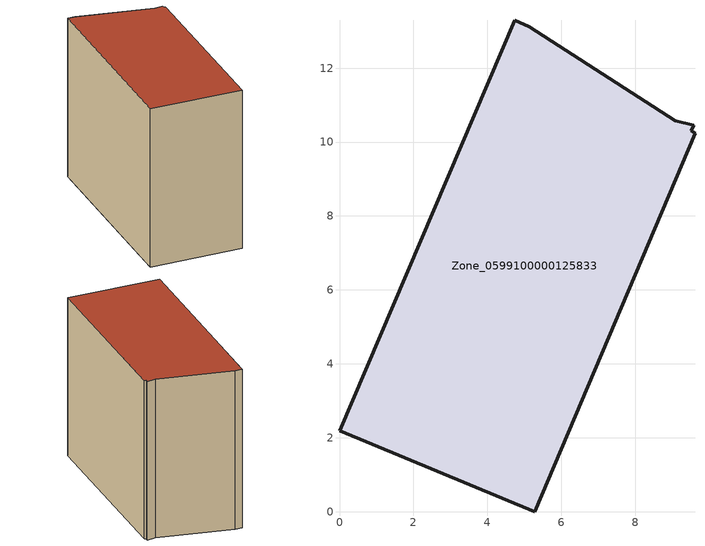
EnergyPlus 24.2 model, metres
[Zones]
Zone_0599100000125833
 floor ground (C_G): 9.09,10.58 9.58,10.45 9.52,10.3 9.62,10.24 5.29,0 0,2.19 4.74,13.29 5.13,13.13 z0
 wall outside (C_F): 0,2.19 5.29,0 9.62,10.24 9.52,10.3 9.58,10.45 9.09,10.58 5.13,13.13 4.74,13.29 0,2.19 z0:10.2
 roof outside (C_R): 9.58,10.45 9.09,10.58 5.13,13.13 4.74,13.29 0,2.19 5.29,0 9.62,10.24 9.52,10.3 z10.2
[BUILDING]
Pand.0599100000125833: North Axis=0; Terrain=City; Loads Convergence Tolerance Value=0.04; Temperature Convergence Tolerance Value=0.4; Solar Distribution=FullExterior; Maximum Number of Warmup Days=25; Minimum Number of Warmup Days=1
[Site:Location]
Rotterdam.The.Hague.AP_ZH_NLD Design_Conditions: Latitude=51.96; Longitude=4.45; Time Zone=1; Elevation=-4.5
[SITE:GROUNDTEMPERATURE:BUILDINGSURFACE]
18, 18, 18, 18, 18, 18, 18, 18, 18, 18, 18, 18
[MATERIAL] Thermal Absorptance=0.9; Solar Absorptance=0.7; Visible Absorptance=0.7
Name | Roughness | Thickness | Conductivity | Density | Specific Heat
G.TI.1946 | MediumSmooth | 0.15 | 1 | 540 | 1210
F.TI.1946 | Rough | 0.3 | 0.857143 | 1920 | 840
R.TI.1946 | MediumRough | 0.2 | 0.1 | 1500 | 1000
[CONSTRUCTION]
C_G: G.TI.1946
C_F: F.TI.1946
C_R: R.TI.1946
[ZONE]
Zone_0599100000125833: Type=1; Multiplier=1; Ceiling Height=Autocalculate; Volume=Autocalculate; Floor Area=autocalculate; Part of Total Floor Area=Yes
[ZONEINFILTRATION:DESIGNFLOWRATE]
Infil_Zone_0599100000125833: Zone or ZoneList or Space or SpaceList=Zone_0599100000125833; Schedule=AlwaysOn; Design Flow Rate Calculation Method=Flow/Area; Flow Rate per Floor Area=0.003; Constant Term Coefficient=1; Temperature Term Coefficient=0; Velocity Term Coefficient=0; Velocity Squared Term Coefficient=0
[HVACTEMPLATE:ZONE:IDEALLOADSAIRSYSTEM]
Zone_0599100000125833: Maximum Heating Supply Air Temperature=50; Minimum Cooling Supply Air Temperature=13; Maximum Heating Supply Air Humidity Ratio=0.0156; Minimum Cooling Supply Air Humidity Ratio=0.0077; Heating Limit=NoLimit; Cooling Limit=NoLimit; Dehumidification Control Type=ConstantSensibleHeatRatio; Cooling Sensible Heat Ratio=0.7; Dehumidification Setpoint=60; Humidification Control Type=None; Humidification Setpoint=30; Outdoor Air Method=None; Outdoor Air Flow Rate per Person=0.00944; Outdoor Air Flow Rate per Zone Floor Area=0; Outdoor Air Flow Rate per Zone=0; Demand Controlled Ventilation Type=None; Outdoor Air Economizer Type=NoEconomizer; Heat Recovery Type=None; Sensible Heat Recovery Effectiveness=0.7; Latent Heat Recovery Effectiveness=0.65
[ZONECONTROL:THERMOSTAT]
ThermostatControl_Zone_0599100000125833: Zone or ZoneList=Zone_0599100000125833; Control Type Schedule=DualSetpointControlType; Control 1=Thermostat_Zone_0599100000125833; Temperature Difference Between Cutout And Setpoint=0
[THERMOSTATSETPOINT:DUALSETPOINT]
Thermostat_Zone_0599100000125833: Heating Setpoint Temperature Schedule=HeatingSetpoint_Zone_0599100000125833; Cooling Setpoint Temperature Schedule=CoolingSetpoint_Zone_0599100000125833
[SCHEDULE:COMPACT]
HeatingSetpoint_Zone_0599100000125833: Through: 12/31, For: AllDays, Until: 24:00, 21
CoolingSetpoint_Zone_0599100000125833: Through: 12/31, For: AllDays, Until: 24:00, 24
DualSetpointControlType: Through: 12/31, For: AllDays, Until: 24:00, 4
AlwaysOn: Through: 12/31, For: AllDays, Until: 24:00, 1
